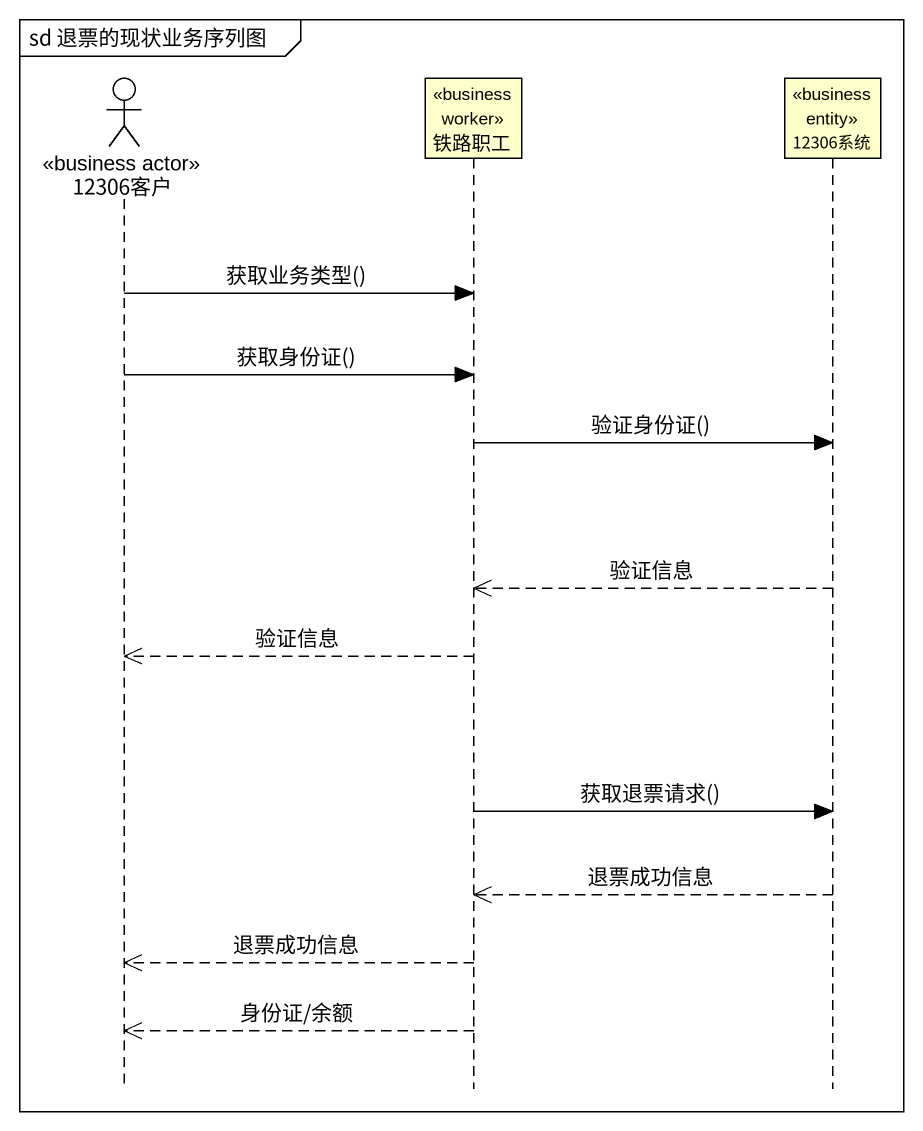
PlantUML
@startuml
mainframe sd 退票的现状业务序列图
hide footbox
actor "12306客户" as a12306客户 <<business actor>>
participant 铁路职工 <<business worker>>
participant "12306系统" as c12306系统 <<business entity>>

a12306客户 -> 铁路职工 : 获取业务类型()
a12306客户 -> 铁路职工 : 获取身份证()
铁路职工 -> c12306系统 : 验证身份证()
c12306系统 -->> 铁路职工 : 验证信息
铁路职工 -->> a12306客户 : 验证信息
铁路职工 -> c12306系统 : 获取退票请求()
c12306系统 -->> 铁路职工 : 退票成功信息
铁路职工 -->> a12306客户 : 退票成功信息
铁路职工 -->> a12306客户 : 身份证/余额
@enduml
